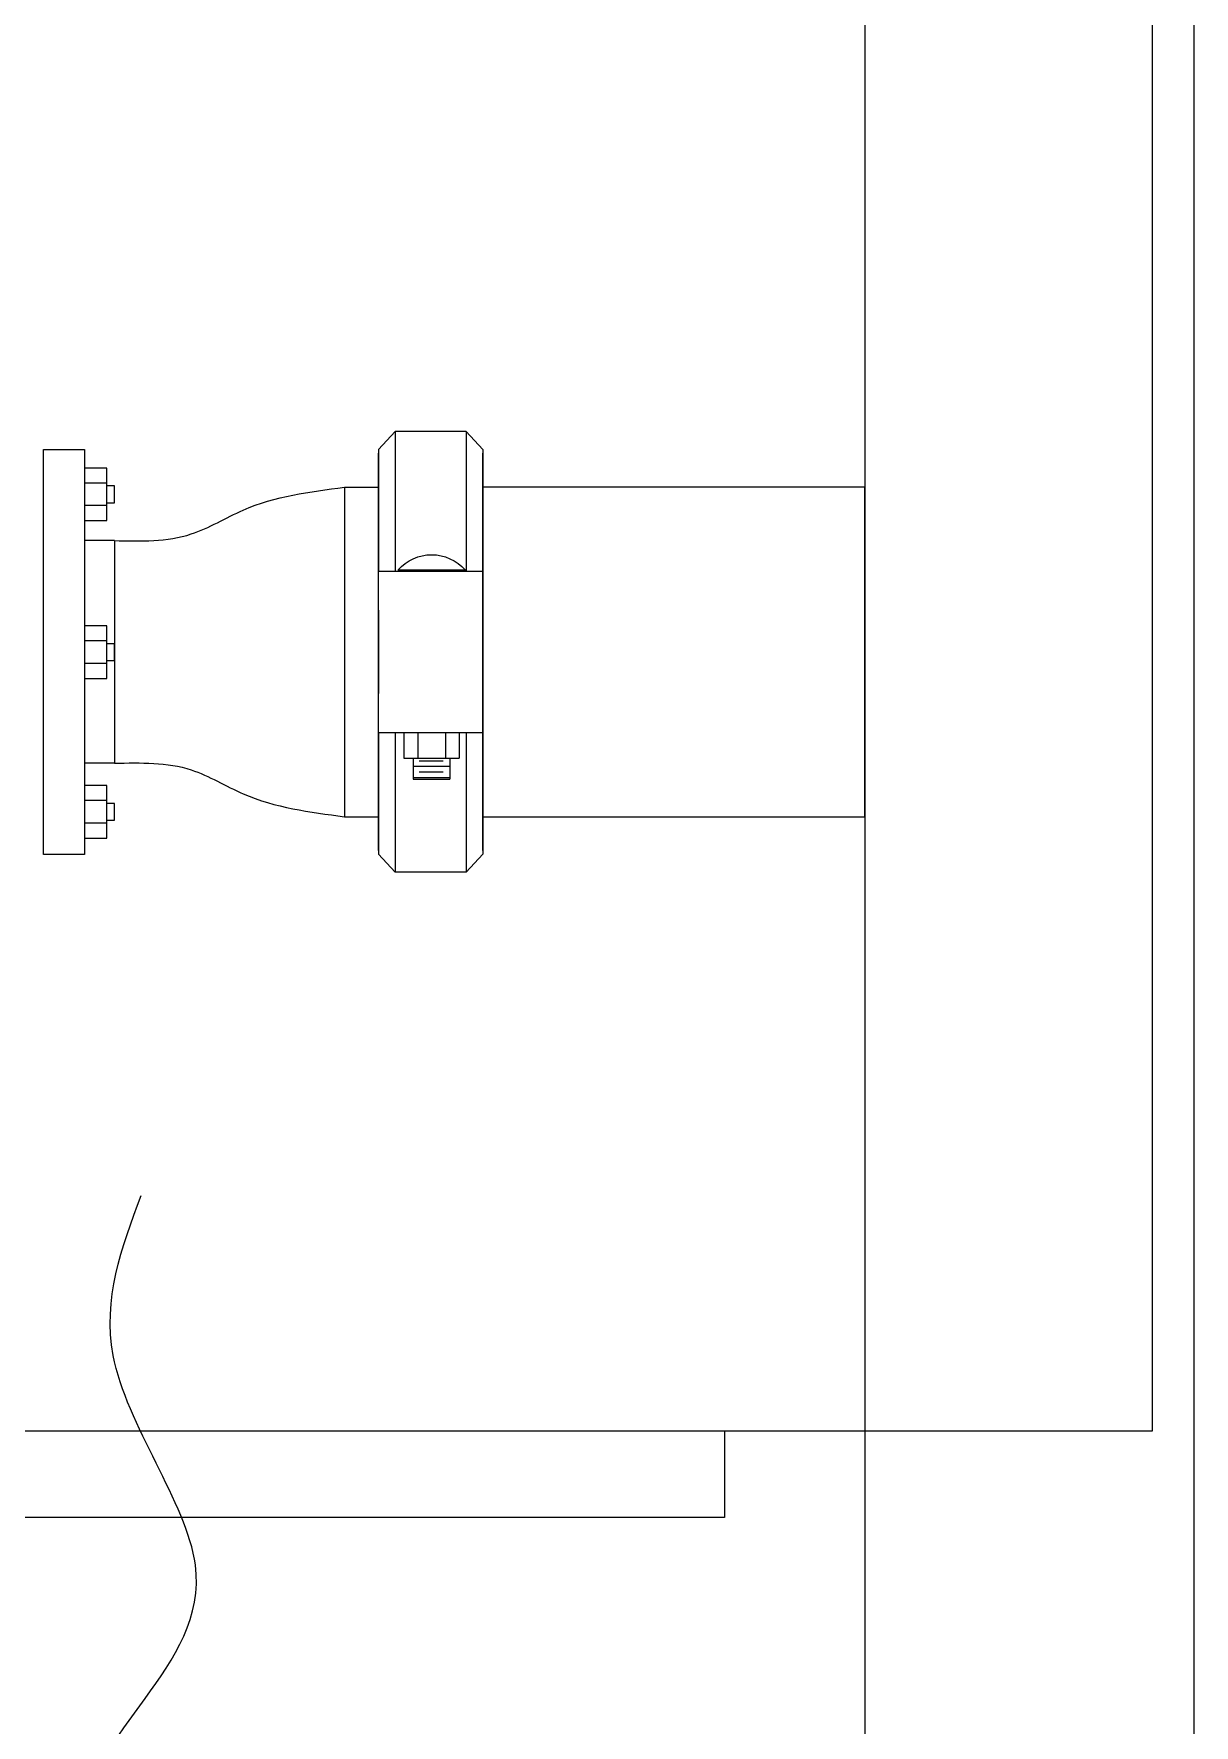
# Model space of a CAD drawing. Extents: x 226317 to 226469, y 8188101 to 8188260.
# Drawn here: x 226391.823 to 226392.224, y 8188240.735 to 8188241.32 of the extents above; entities that cross this region are included whole.
import ezdxf

# ---------------------------------------------------------------- set-up
doc = ezdxf.new("R2010")
doc.units = 0
doc.header["$LTSCALE"] = 15
doc.layers.get('0').update_dxf_attribs({"color": 250})
for name, color, linetype in [('00-GTI-Acoples', 250, 'Continuous'), ('A-SANITARIOS', 250, 'Continuous'), ('L3 Equipos y Ductos', 160, 'Continuous'), ('L6 Linea fina', 141, 'Continuous')]:
    doc.layers.add(name, color=color, linetype=linetype)

# ---------------------------------------------------------------- blocks, each defined once
blk = doc.blocks.new('A$C363a55df')
at = {"layer": '00-GTI-Acoples', "linetype": 'Continuous', "lineweight": 0, "extrusion": (3.83476e-17, -1, 0)}
for p, q in [((-27.05, 104.99), (-18.41, 114.3)), ((-18.41, 41.91), (-18.41, 114.3)), ((18.41, 114.3), (-18.41, 114.3)), ((18.41, 41.91), (18.41, 114.3)), ((27.05, 104.99), (18.41, 114.3)), ((-27.05, 41.91), (-27.05, 104.99)), ((27.05, 41.91), (27.05, 104.99)), ((-9.02, 66.04), (0.51, 66.04)), ((-9.02, 55.14), (-9.02, 66.04)), ((0.51, 66.04), (10.03, 66.04)), ((10.03, 55.14), (10.03, 66.04)), ((-13.84, 41.91), (-13.84, 55.14)), ((-13.84, 55.14), (-6.67, 55.14)), ((-6.67, 41.91), (-6.67, 55.14)), ((-6.67, 55.14), (7.68, 55.14)), ((7.68, 41.91), (7.68, 55.14)), ((7.68, 55.14), (14.86, 55.14)), ((14.86, 41.91), (14.86, 55.14)), ((-27.05, 41.91), (-27.05, 21.6)), ((-25.36, 41.91), (-27.05, 41.91)), ((-6.41, 41.91), (-25.36, 41.91)), ((7.42, 41.91), (-6.41, 41.91)), ((26.41, 41.91), (7.42, 41.91)), ((27.05, 41.91), (26.41, 41.91)), ((27.05, 41.91), (27.05, 21.6)), ((-27.05, -21.6), (-27.05, 21.6)), ((27.05, -21.6), (27.05, 21.6)), ((-27.05, -21.6), (-27.05, -41.91)), ((27.05, -21.6), (27.05, -41.91)), ((-27.05, -41.91), (-25.36, -41.91)), ((-27.05, -104.99), (-27.05, -41.91)), ((-25.36, -41.91), (-6.41, -41.91)), ((-18.41, -114.3), (-18.41, -41.91)), ((-16.81, -42.54), (-16.81, -41.91)), ((-16.81, -42.54), (17.82, -42.54)), ((-6.41, -41.91), (7.42, -41.91)), ((7.42, -41.91), (26.41, -41.91)), ((17.82, -42.54), (17.82, -41.91)), ((18.41, -114.3), (18.41, -41.91)), ((26.41, -41.91), (27.05, -41.91)), ((27.05, -104.99), (27.05, -41.91)), ((-27.05, -104.99), (-18.41, -114.3)), ((27.05, -104.99), (18.41, -114.3)), ((18.41, -114.3), (-18.41, -114.3))]:
    blk.add_line(p, q, dxfattribs=at)
at = {"layer": '00-GTI-Acoples', "linetype": 'Continuous', "lineweight": 0}
for p, q in [((-27.05, 103.1), (-27.05, -103.1)), ((27.05, 103.1), (27.05, -103.1)), ((10.03, 65.3), (-9.02, 65.3)), ((6.54, 62.48), (-5.98, 62.48)), ((10.03, 59.54), (-9.02, 59.54)), ((6.54, 56.72), (-5.98, 56.72))]:
    blk.add_line(p, q, dxfattribs=at)
blk.add_arc((0.51, -27.56), 22.9, 220.87556, 319.12444, dxfattribs=at)
blk = doc.blocks.new('BOMBAS-28.02.2025')
at = {"layer": 'A-SANITARIOS'}
for p, q in [((2.30902, -1.73346, 0), (2.32326, -1.73346, 0)), ((2.30902, -1.87357, 0), (2.30902, -1.73346, 0)), ((2.32326, -1.73346, 0), (2.32326, -1.87357, 0)), ((2.33101, -1.73989, 0), (2.32326, -1.73989, 0)), ((2.32326, -1.73989, 0), (2.32326, -1.7581, 0)), ((2.33101, -1.7581, 0), (2.33101, -1.73989, 0)), ((2.33101, -1.74512, 0), (2.32326, -1.74512, 0)), ((2.33101, -1.74512, 0), (2.32326, -1.74512, 0)), ((2.33358, -1.74609, 0), (2.33101, -1.74609, 0)), ((2.33358, -1.7519, 0), (2.33358, -1.74609, 0)), ((2.33101, -1.75291, 0), (2.32326, -1.75291, 0)), ((2.33101, -1.75291, 0), (2.32326, -1.75291, 0)), ((2.33101, -1.7519, 0), (2.33358, -1.7519, 0)), ((2.32326, -1.7581, 0), (2.33101, -1.7581, 0)), ((2.33101, -1.79446, 0), (2.32326, -1.79446, 0)), ((2.32326, -1.79446, 0), (2.32326, -1.81267, 0)), ((2.33101, -1.81267, 0), (2.33101, -1.79446, 0)), ((2.33101, -1.79968, 0), (2.32326, -1.79968, 0)), ((2.33101, -1.79968, 0), (2.32326, -1.79968, 0)), ((2.33358, -1.80066, 0), (2.33101, -1.80066, 0)), ((2.33358, -1.80647, 0), (2.33358, -1.80066, 0)), ((2.33101, -1.80748, 0), (2.32326, -1.80748, 0)), ((2.33101, -1.80748, 0), (2.32326, -1.80748, 0)), ((2.33101, -1.80647, 0), (2.33358, -1.80647, 0)), ((2.32326, -1.81267, 0), (2.33101, -1.81267, 0)), ((2.33101, -1.8497, 0), (2.32326, -1.8497, 0)), ((2.32326, -1.8497, 0), (2.32326, -1.86791, 0)), ((2.33101, -1.86791, 0), (2.33101, -1.8497, 0)), ((2.33101, -1.85493, 0), (2.32326, -1.85493, 0)), ((2.33101, -1.85493, 0), (2.32326, -1.85493, 0)), ((2.33358, -1.8559, 0), (2.33101, -1.8559, 0)), ((2.33358, -1.86171, 0), (2.33358, -1.8559, 0)), ((2.33101, -1.86272, 0), (2.32326, -1.86272, 0)), ((2.33101, -1.86272, 0), (2.32326, -1.86272, 0)), ((2.33101, -1.86171, 0), (2.33358, -1.86171, 0)), ((2.32326, -1.86791, 0), (2.33101, -1.86791, 0)), ((2.32326, -1.87357, 0), (2.30902, -1.87357, 0))]:
    blk.add_line(p, q, dxfattribs=at)
at = {"layer": 'A-SANITARIOS', "linetype": 'Continuous'}
for p, q in [((2.4132, -1.74651, 0), (2.4132, -1.86051, 0)), ((2.4132, -1.75351, 0), (2.4132, -1.85351, 0)), ((2.33358, -1.76501, 0), (2.32326, -1.76501, 0)), ((2.33358, -1.76501, 0), (2.32326, -1.76501, 0)), ((2.33358, -1.76501, 0), (2.33358, -1.84175, 0)), ((2.33358, -1.76501, 0), (2.33358, -1.84202, 0)), ((2.33358, -1.84202, 0), (2.32326, -1.84202, 0)), ((2.33358, -1.84202, 0), (2.32326, -1.84202, 0))]:
    blk.add_line(p, q, dxfattribs=at)
at = {"layer": 'A-SANITARIOS', "elevation": 0}
for points in [[(2.59318, -1.57172), (2.59318, -3.43531), (2.70718, -3.43531), (2.70718, -1.57172)], [(2.33101, -1.7519), (2.33358, -1.7519), (2.33358, -1.74609), (2.33101, -1.74609)], [(2.4132, -1.74651), (2.42497, -1.74651)], [(2.33101, -1.80647), (2.33358, -1.80647), (2.33358, -1.80066), (2.33101, -1.80066)], [(2.33101, -1.86171), (2.33358, -1.86171), (2.33358, -1.8559), (2.33101, -1.8559)], [(2.4132, -1.86051), (2.42497, -1.86051)]]:
    blk.add_lwpolyline(points, dxfattribs=at)
at = {"layer": 'A-SANITARIOS'}
for points, elevation in [([(2.30902, -1.73346), (2.32326, -1.73346), (2.32326, -1.87357), (2.30902, -1.87357)], 0.00004), ([(2.33101, -1.73989), (2.32326, -1.73989), (2.32326, -1.7581), (2.33101, -1.7581)], 0.00004), ([(2.59318, -1.86051), (2.59318, -1.74651), (2.46104, -1.74651), (2.46104, -1.86051)], 0), ([(2.33101, -1.79446), (2.32326, -1.79446), (2.32326, -1.81267), (2.33101, -1.81267)], 0.00004), ([(2.33101, -1.8497), (2.32326, -1.8497), (2.32326, -1.86791), (2.33101, -1.86791)], 0.00004)]:
    blk.add_lwpolyline(points, close=True, dxfattribs=dict(at, elevation=elevation))
at = {"layer": 'A-SANITARIOS', "linetype": 'Continuous'}
for points in [[(2.33358, -1.76501, 0), (2.36018, -1.76271, 0), (2.37818, -1.75443, 0), (2.4132, -1.74651, 0)], [(2.33358, -1.84202, 0), (2.36018, -1.84432, 0), (2.37818, -1.8526, 0), (2.4132, -1.86051, 0)]]:
    blk.add_spline(points, degree=3, dxfattribs=at)
at = {"layer": 'A-SANITARIOS', "linetype": 'Continuous', "lineweight": 0, "xscale": -0.0006666666666666666, "yscale": 0.0006666666666666666, "zscale": 0.0006666666666666666, "rotation": 180}
blk.add_blockref('A$C363a55df', (2.44301, -1.80351, 0), dxfattribs=at)
blk = doc.blocks.new('flujo11')
at = {"layer": 'L6 Linea fina'}
for p, q in [((0, 0), (-0.01976, -0.09978)), ((0.02124, -0.0932), (0, 0))]:
    blk.add_line(p, q, dxfattribs=at)
blk.add_open_spline([(0, 0), (0.00639, -0.04337), (-0.01596, -0.10475), (0.06083, -0.19049), (-0.0346, -0.23998), (0.03729, -0.33118), (0.02226, -0.37168), (0.0156, -0.38964)], degree=3, knots=[0, 0, 0, 0, 0.0524684, 0.0807049, 0.1300475, 0.160067, 0.1839926, 0.1839926, 0.1839926, 0.1839926], dxfattribs=at)
blk = doc.blocks.new('A$C9a7b12d3')
at = {"layer": 'L3 Equipos y Ductos'}
blk.add_lwpolyline([(0.55828, -7.47294), (0.55828, -6.62294), (-0.14172, -6.62294), (-0.14172, -7.47294)], close=True, dxfattribs=at)
blk.add_lwpolyline([(0.41028, -7.47294), (0.41028, -7.50294), (0.00628, -7.50294), (0.00628, -7.47294)], dxfattribs=at)
at = {"layer": 'L3 Equipos y Ductos', "rotation": 180}
blk.add_blockref('flujo11', (0.22399, -7.78123), dxfattribs=at)

msp = doc.modelspace()

# ---------------------------------------------------------------- block references
msp.add_blockref('BOMBAS-28.02.2025', (226389.51709, 8188242.90961))
at = {"layer": 'L3 Equipos y Ductos'}
msp.add_blockref('A$C9a7b12d3', (226391.65152, 8188248.30961), dxfattribs=at)

doc.saveas('drawing.dxf')
